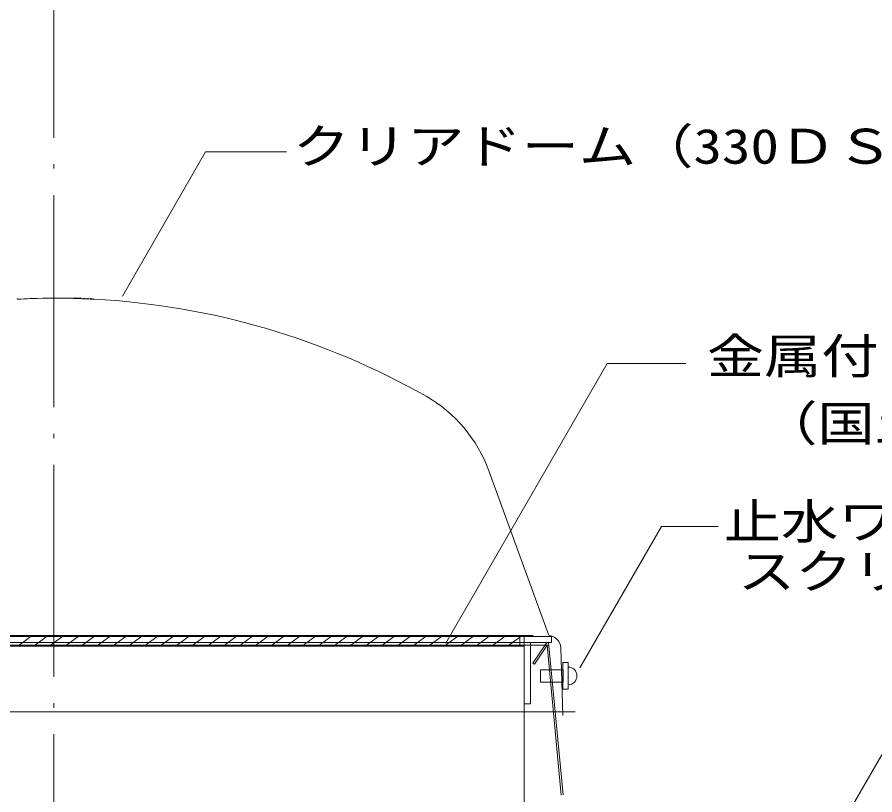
# Model space of a CAD drawing. Units: millimetres at full size, sheet at 1:10; details may follow other scales. Extents: x -1350 to 1480, y -1825 to 2250.
# Drawn here: x -375.9 to 109.5, y 49 to 489 of the extents above; entities that cross this region are included whole.
import ezdxf
from ezdxf.enums import TextEntityAlignment as Align

# ---------------------------------------------------------------- set-up
doc = ezdxf.new("R2010")
doc.units = ezdxf.units.MM
doc.header["$LTSCALE"] = 10
doc.linetypes.add('LONG_DASHED_DOTTED', pattern=[15.25, 12, -1.5, 0.25, -1.5])
for name, color, linetype, lineweight in [('0-0_50', 4, 'Continuous', 18), ('0-1_一般', 4, 'Continuous', 18), ('0-9__0-2_プロット', 4, 'Continuous', 18), ('0-F_敷地', 4, 'Continuous', 18)]:
    doc.layers.add(name, color=color, linetype=linetype, lineweight=lineweight)
doc.styles.add('HGSｺﾞｼｯｸM', font='')
doc.styles.add('ＭＳ ゴシック', font='')
doc.styles.get('HGSｺﾞｼｯｸM').set_extended_font_data('HGSｺﾞｼｯｸM')
doc.styles.get('ＭＳ ゴシック').set_extended_font_data('MS Gothic')

msp = doc.modelspace()

# ---------------------------------------------------------------- linework, layer by layer
at = {"layer": '0-0_50'}
for p, q in [((-375.94, 329.69), (-375.94, 329.43)), ((-375.74, 329.44), (-375.74, 329.7)), ((-368.48, 330), (-368.48, 329.75)), ((-368.28, 329.75), (-368.28, 330.01)), ((-354.43, 329.98), (-339.61, 329.98)), ((-340.58, 330.01), (-340.58, 329.76)), ((-340.38, 329.75), (-340.38, 330.01)), ((-338.24, 329.93), (-338.24, 329.68)), ((-338.03, 329.67), (-338.03, 329.92)), ((-337.64, 329.65), (-337.64, 329.91)), ((-337.64, 329.91), (-337.64, 329.65)), ((-336.44, 329.86), (-336.44, 329.6)), ((-336.26, 329.6), (-336.26, 329.85)), ((-335.88, 329.83), (-335.88, 329.58)), ((-335.72, 329.57), (-335.72, 329.83)), ((-334.68, 329.78), (-334.68, 329.53)), ((-334.51, 329.52), (-334.51, 329.77)), ((-334.07, 329.75), (-334.07, 329.5)), ((-333.91, 329.49), (-333.91, 329.74)), ((-332.72, 329.69), (-332.72, 329.43)), ((-332.52, 329.42), (-332.52, 329.68)), ((-75.18, 139.67), (-108.93, 232.4)), ((-75.18, 139.67), (-108.93, 232.4)), ((-635.16, 133.67), (-75.16, 133.67)), ((-67.14, 93.94), (-68.24, 132.17))]:
    msp.add_line(p, q, dxfattribs=at)
for centre, radius, start, end in [((-354.33, -94.57), 424.81, 92.8889, 92.9162), ((-354.33, -94.57), 424.56, 91.9099, 92.8907), ((-354.33, -94.57), 424.81, 91.8815, 91.9087), ((-354.33, -94.57), 424.56, 88.1438, 91.8826), ((-354.33, -94.57), 424.81, 88.1185, 88.1449), ((-354.33, -94.57), 424.56, 87.8287, 88.1174), ((-354.33, -94.57), 424.81, 87.8007, 87.83), ((-354.33, -94.57), 424.56, 87.7475, 87.7994), ((-354.33, -94.49), 424.73, 87.7487, 87.7489), ((-354.33, -94.57), 424.56, 87.5848, 87.7473), ((-354.33, -94.57), 424.81, 87.5624, 87.5863), ((-354.33, -94.57), 424.56, 87.5094, 87.561), ((-354.33, -94.57), 424.81, 87.4897, 87.5109), ((-354.33, -94.57), 424.56, 87.3475, 87.4882), ((-354.33, -94.57), 424.81, 87.3262, 87.3491), ((-354.33, -94.57), 424.56, 87.2649, 87.3246), ((-354.33, -94.57), 424.81, 87.2442, 87.2665), ((-354.33, -94.57), 424.56, 87.082, 87.2426), ((-354.33, -94.57), 424.81, 87.0573, 87.0838), ((-354.33, -94.57), 424.56, 60.3795, 87.0556), ((-183.95, 205.1), 79.83, 20, 60.3795), ((-74.34, 139.97), 0.889, 200, 262.2775), ((-74.34, 139.97), 0.889, 200, 262.2775), ((-75.43, 131.96), 7.19, 1.6489, 82.2775)]:
    msp.add_arc(centre, radius, start, end, dxfattribs=at)
at = {"layer": '0-1_一般'}
for p, q in [((-269.25, 412.8), (-316.37, 331.17)), ((-223.47, 412.8), (-269.25, 412.8)), ((-42.03, 293.01), (-133.37, 134.8)), ((2.57, 293.01), (-42.03, 293.01)), ((-11.26, 200.8), (-57.44, 120.8)), ((20.87, 200.8), (-11.26, 200.8)), ((-626.41, 139.09), (-83.91, 139.09)), ((-375.64, 133.05), (-367.4, 139.09)), ((-366.7, 133.05), (-358.46, 139.09)), ((-357.76, 133.05), (-349.52, 139.09)), ((-348.82, 133.05), (-340.58, 139.09)), ((-339.88, 133.05), (-331.64, 139.09)), ((-330.94, 133.05), (-322.69, 139.09)), ((-322, 133.05), (-313.75, 139.09)), ((-313.05, 133.05), (-304.81, 139.09)), ((-304.11, 133.05), (-295.87, 139.09)), ((-295.17, 133.05), (-286.93, 139.09)), ((-286.23, 133.05), (-277.99, 139.09)), ((-277.29, 133.05), (-269.05, 139.09)), ((-268.35, 133.05), (-260.11, 139.09)), ((-259.41, 133.05), (-251.17, 139.09)), ((-250.47, 133.05), (-242.23, 139.09)), ((-241.53, 133.05), (-233.29, 139.09)), ((-232.59, 133.05), (-224.34, 139.09)), ((-223.65, 133.05), (-215.4, 139.09)), ((-214.71, 133.05), (-206.46, 139.09)), ((-205.76, 133.05), (-197.52, 139.09)), ((-196.82, 133.05), (-188.58, 139.09)), ((-187.88, 133.05), (-179.64, 139.09)), ((-178.94, 133.05), (-170.7, 139.09)), ((-170, 133.05), (-161.76, 139.09)), ((-161.06, 133.05), (-152.82, 139.09)), ((-152.12, 133.05), (-143.88, 139.09)), ((-143.18, 133.05), (-134.94, 139.09)), ((-134.24, 133.05), (-126, 139.09)), ((-125.3, 133.05), (-117.05, 139.09)), ((-116.36, 133.05), (-108.11, 139.09)), ((-107.41, 133.05), (-99.17, 139.09)), ((-98.47, 133.05), (-91.37, 138.26)), ((-91.37, 133.05), (-91.37, 139.09)), ((-88.91, 133.05), (-88.91, 139.09)), ((-635.16, 133.67), (-75.16, 133.67)), ((-88.91, 133.05), (-621.41, 133.05)), ((-76.16, 135.24), (-84, 123.47)), ((-76.01, 133.66), (-83.17, 122.92)), ((-76.01, 133.66), (-67.96, 48.89)), ((-75.16, 135.24), (-66.97, 48.99)), ((-84, 123.47), (-83.23, 122.84)), ((-67.08, 108.8), (-67.08, 123.8)), ((-67.08, 123.8), (-64.08, 123.8)), ((-64.08, 123.8), (-64.08, 108.8)), ((-79.7, 112.8), (-79.7, 119.8)), ((-79.7, 119.8), (-66.94, 119.8)), ((-66.94, 119.8), (-66.94, 112.8)), ((-66.94, 112.8), (-79.7, 112.8)), ((-64.08, 108.8), (-67.08, 108.8)), ((127.95, 96.8), (93.3, 36.8))]:
    msp.add_line(p, q, dxfattribs=at)
msp.add_lwpolyline([(-635.16, 135.24), (-75.16, 135.24), (-76.16, 135.24)], dxfattribs=at)
msp.add_arc((-64.08, 116.3), 5, 270, 89.82, dxfattribs=at)
at = {"layer": '0-9__0-2_プロット', "linetype": 'LONG_DASHED_DOTTED'}
msp.add_line((-355.16, -1409.2), (-355.16, 2230.8), dxfattribs=at)
at = {"layer": '0-F_敷地'}
for p, q in [((-621.41, 138.67), (-88.91, 138.67)), ((-88.91, 138.67), (-88.91, 100.57)), ((-73.48, 138.67), (-88.91, 138.67)), ((-88.91, -261.33), (-88.91, 138.67)), ((-73.48, 135.24), (-73.48, 138.67)), ((-85.32, 135.24), (-73.48, 135.24)), ((-85.32, 100.57), (-85.32, 135.24)), ((-67.14, 93.94), (-68.24, 132.17)), ((-88.91, 100.57), (-85.32, 100.57)), ((-60.16, 96), (-641.46, 96))]:
    msp.add_line(p, q, dxfattribs=at)
for centre, radius, start, end in [((-74.34, 139.97), 0.889, 200, 262.2775), ((-74.34, 139.97), 0.889, 200, 262.2775), ((-75.43, 131.96), 7.19, 1.6489, 82.2775)]:
    msp.add_arc(centre, radius, start, end, dxfattribs=at)

# ---------------------------------------------------------------- texts
at = {"layer": '0-1_一般', "color": 7, "width": 1.2}
for s, style, p in [('クリアドーム（330ＤＳ）', 'ＭＳ ゴシック', (-219.93, 400.17)), ('金属付き網入りガラス', 'HGSｺﾞｼｯｸM', (14.44, 281.42)), ('（国土交通省告示第１３９９号第５の３）', 'HGSｺﾞｼｯｸM', (44.67, 243.3)), ('止水ワッシャー付き', 'HGSｺﾞｼｯｸM', (24.02, 187.88)), ('スクリーンビス', 'HGSｺﾞｼｯｸM', (32.07, 159.7))]:
    msp.add_text(s, height=19.79, dxfattribs=dict(at, style=style)).set_placement(p, align=Align.BOTTOM_LEFT)

doc.saveas('drawing.dxf')
